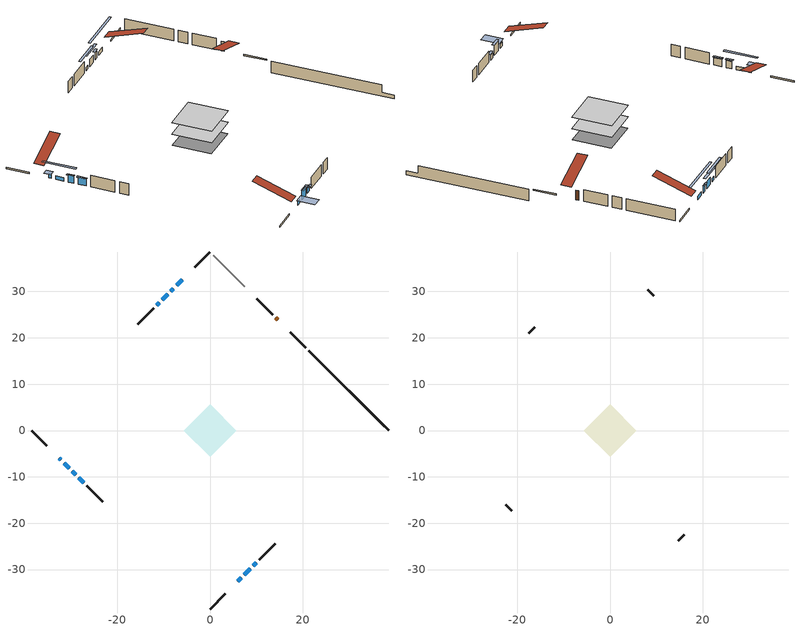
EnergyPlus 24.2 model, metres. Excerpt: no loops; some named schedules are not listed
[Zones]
conditioned space
 floor adiabatic (AdiabaticFloorConstruction): -5.62,0 0,5.62 5.62,0 0,-5.62 z0.92
 floor foundation (Slab1 construction): -5.52,0 0,5.52 5.52,0 0,-5.52 z-1.52
 wall outside (RimJoist1 construction): 0,-38.5 3.25,-35.25 / -38.5,0 -35.25,-3.25 / 0,38.5 -3.25,35.25 / 20.6,17.9 17.35,21.14 z0.92:1.22
 wall outside (AdiabaticWallConstruction 1): 14.6,23.9 14.17,24.33 z0.92:2.95
 wall outside (AdiabaticWallConstruction): -32.5,-6 -32.14,-6.36 / 9.36,-29.14 10.01,-28.49 z0.92:1.99; -6,32.5 -7.22,31.27 / 6,-32.5 6.76,-31.74 / -31.49,-7.01 -30.41,-8.09 / -10.95,27.54 -11.5,27 z0.92:1.68; -7.88,30.62 -8.42,30.08 z0.92:2.45; -9.08,29.42 -10.3,28.2 / -29.75,-8.75 -28.96,-9.54 / -28.3,-10.2 -27.22,-11.27 z0.92:2.44; 7.41,-31.09 8.71,-29.79 z0.92:2.95
 wall outside (Wall1 construction): 10.67,-27.83 14.05,-24.44 / -26.57,-11.93 -23.18,-15.32 / -12.15,26.35 -15.54,22.96 / 13.51,24.99 10.12,28.37 z0.92:3.36
 wall foundation (FoundationWall1 construction): 21.26,17.24,-1.52 21.26,17.24,0.92 36.77,1.72,0.92 36.77,1.72,-0.67 38.5,0,-0.67 38.5,0,-1.52
 wall adiabatic (Wall3 construction): 7.51,30.98 0.66,37.84 z0.92:3.36
 window (WindowConstruction 6): -32.5,-6 -32.14,-6.36 z0.92:1.99
 window (WindowConstruction 8): -6,32.5 -7.22,31.27 z0.92:1.68
 window (WindowConstruction 9): 6,-32.5 6.76,-31.74 z0.92:1.68
 window (WindowConstruction 10): -31.49,-7.01 -30.41,-8.09 z0.92:1.68
 window (WindowConstruction): -7.88,30.62 -8.42,30.08 z0.92:2.44
 window (WindowConstruction 1): -9.08,29.42 -10.3,28.2 z0.92:2.44
 window (WindowConstruction 2): 7.41,-31.08 8.71,-29.79 z0.92:2.95
 window (WindowConstruction 3): 9.36,-29.13 10.01,-28.49 z0.92:1.99
 window (WindowConstruction 4): -29.75,-8.75 -28.96,-9.54 z0.92:2.44
 window (WindowConstruction 5): -28.3,-10.2 -27.22,-11.27 z0.92:2.44
 window (WindowConstruction 7): -10.96,27.54 -11.49,27 z0.92:1.68
 door (Door): 14.6,23.9 14.17,24.33 z0.92:2.95
 ceiling adiabatic (AdiabaticFloorConstruction): 0,-5.62 5.62,0 0,5.62 -5.62,0 z0.92
attic - vented
 floor to conditioned space (Floor1 construction Reversed): -5.62,0 0,5.62 5.62,0 0,-5.62 z3.36
 wall outside (Wall2 construction): 14.71,-23.79 16.01,-22.49 / -22.52,-15.98 -21.22,-17.27 / -16.2,22.3 -17.49,21 / 9.47,29.03 8.17,30.33 z0.92:3.36
 roof outside (Roof1 construction): 5.34,-33.15,3.36 -0.13,-27.68,5.94 -1.57,-29.12,5.94 3.9,-34.6,3.36; -33.15,-5.34,3.36 -27.68,0.13,5.94 -29.12,1.57,5.94 -34.6,-3.9,3.36; -5.34,33.15,3.36 0.13,27.68,5.94 1.57,29.12,5.94 -3.9,34.6,3.36; 15.25,23.24,3.36 9.78,17.77,5.94 11.22,16.33,5.94 16.7,21.8,3.36
shading: -31.82,-6.68 -32.82,-5.68 -33.68,-6.54 -32.68,-7.54 z2.45; -10.17,28.33 -3.06,35.44 -3.35,35.73 -10.46,28.62 z5.84; 7.08,-31.42 5.68,-32.82 8.26,-35.41 9.67,-34 z2.14; -28.54,-9.96 -33.35,-5.15 -33.64,-5.44 -28.83,-10.25 z4.32; -8.56,29.94 -7.74,30.76 -8.03,31.05 -8.85,30.23 z2.65; -11.37,27.12 -8,30.5 -8.29,30.79 -11.67,27.41 z3.96; 8.85,-29.65 7.27,-31.23 7.56,-31.52 9.14,-29.94 z3.15; 10.15,-28.35 9.22,-29.28 9.51,-29.57 10.44,-28.64 z2.19; -28.82,-9.68 -29.89,-8.6 -30.18,-8.9 -29.11,-9.97 z2.65; -27.08,-11.42 -28.44,-10.05 -28.73,-10.35 -27.37,-11.71 z2.65; -13.36,25.14 -9.09,29.41 -9.38,29.7 -13.65,25.43 z4.32
[Building]
Building 1: Terrain=Suburbs
[Site:Location]
Quebec Intl AP_QC: Latitude {deg}=46.8; Longitude {deg}=-71.38; Time Zone {hr}=-5; Elevation {m}=74; Keep Site Location Information=Yes
[Site:GroundTemperature:Shallow]
0.0108218, -2.24938, -2.43038, -1.3578, 2.94801, 7.23376, 10.9493, 13.303, 13.5029, 11.5886, 7.96783, 3.81355
[Site:WaterMainsTemperature]
Calculation Method=Schedule; Temperature Schedule=mains temperature schedule
[Material] Roughness=Rough; Thermal Absorptance=0.9
Name | Thickness {m} | Conductivity {W/m-K} | Density {kg/m3} | Specific Heat {J/kg-K} | Solar Absorptance | Visible Absorptance
asphalt or fiberglass shingles | 0.00635 | 0.162714 | 1121.4 | 1465.45 | 0.4 | 0.4
ceiling loosefill ins | 0.169333 | 0.0480833 | 16.02 | 1046.75 | 0.7 | 0.7
ceiling stud and cavity | 0.1397 | 0.525401 | 65.682 | 1177.47 | 0.7 | 0.7
concrete 4.0 in. | 0.1016 | 1.803125 | 2242.8 | 837.4 | 0.7 | 0.7
concrete 8.0 in. | 0.2032 | 1.803125 | 2242.8 | 837.4 | 0.7 | 0.7
door material | 0.04445 | 0.0451087 | 512.64 | 1214.23 | 0.7 | 0.7
exterior vertical ins | 0.0421978 | 0.029427 | 32.04 | 1214.23 | 0.7 | 0.7
floor covering | 0.0127 | 0.0433444 | 54.468 | 1339.84 | 0.6 | 0.6
floor rigid ins; wall rigid ins 2 | 0.512978 | 0.029427 | 32.04 | 1214.23 | 0.7 | 0.7
floor stud and cavity | 0.1397 | 1.75129 | 37.0049 | 1207.88 | 0.7 | 0.7
furniture material conditioned space 1 | 0.1524 | 0.115458 | 640.8 | 1214.23 | 0.6 | 0.6
gypsum board | 0.0127 | 0.160291 | 801 | 837.4 | 0.6 | 0.6
gypsum board 1 | 0.0127 | 0.160291 | 801 | 837.4 | 0.7 | 0.7
osb sheathing 0.5 in. | 0.0127 | 0.115458 | 512.64 | 1214.23 | 0.7 | 0.7
osb sheathing 0.75 in. | 0.01905 | 0.115458 | 512.64 | 1214.23 | 0.7 | 0.7
osb sheathing 2.0 in. | 0.0508 | 0.115458 | 512.64 | 1214.23 | 0.7 | 0.7
rim joist rigid ins; wall rigid ins | 0.051816 | 0.029427 | 32.04 | 1214.23 | 0.7 | 0.7
rim joist stud and cavity | 0.0508 | 0.0382332 | 125.044 | 1163.47 | 0.6 | 0.6
wall rigid ins 1 | 0.051816 | 0.029427 | 32.04 | 1214.23 | 0.4 | 0.4
wall stud and cavity | 0.1397 | 0.209339 | 139.0536 | 1170.24 | 0.7 | 0.7
wall stud and cavity 1 | 0.0889 | 6.9971 | 50.32683 | 1063.81 | 0.6 | 0.6
wall stud and cavity 2 | 0.1397 | 0.168254 | 139.0536 | 1170.24 | 0.7 | 0.7
wall stud and cavity 3 | 0.0889 | 0.380278 | 52.3479 | 1209.89 | 0.7 | 0.7
wall stud and cavity 4 | 0.0889 | 0.391764 | 83.0341 | 1211.67 | 0.7 | 0.7
wood siding | 0.0254 | 0.102417 | 544.68 | 1172.36 | 0.4 | 0.4
wood siding 1 | 0.00254 | 0.102417 | 544.68 | 1172.36 | 0.4 | 0.4
wood siding 2; wood siding 3; wood siding 4 | 0.0254 | 0.102417 | 544.68 | 1172.36 | 0.7 | 0.7
[WindowMaterial:SimpleGlazingSystem]
Name | U-Factor {W/m2-K} | Solar Heat Gain Coefficient
WindowMaterial | 2.319463 | 0.53
WindowMaterial 1 | 2.16275 | 0.6
WindowMaterial 2 | 1.87204 | 0.39
WindowMaterial 3 | 2.325141 | 0.53
WindowMaterial 4 | 2.41996 | 0.49
WindowMaterial 5 | 2.17922 | 0.59
WindowMaterial 6 | 2.1355 | 0.39
WindowMaterial 7 | 2.43132 | 0.48
WindowMaterial 8 | 2.3064 | 0.54
WindowMaterial 9 | 2.36716 | 0.51
[Construction]
AdiabaticFloorConstruction: floor stud and cavity, floor rigid ins, osb sheathing 0.75 in., floor covering
AdiabaticWallConstruction: wood siding 3, wall rigid ins 2, wall stud and cavity 3, gypsum board
AdiabaticWallConstruction 1: wood siding 4, wall rigid ins 2, wall stud and cavity 3, gypsum board
Door: door material
Floor1 construction Reversed: gypsum board, ceiling stud and cavity, ceiling loosefill ins
FoundationWall1 construction: concrete 8.0 in., gypsum board 1
furniture construction conditioned space 1: furniture material conditioned space 1
PartitionWallConstruction: gypsum board, wall stud and cavity 4, gypsum board
RimJoist1 construction: wood siding 2, rim joist rigid ins, osb sheathing 2.0 in., rim joist stud and cavity
Roof1 construction: asphalt or fiberglass shingles
Slab1 construction: concrete 4.0 in.
Wall1 construction: wood siding, wall rigid ins, osb sheathing 0.5 in., wall stud and cavity, gypsum board
Wall2 construction: wood siding 1, wall stud and cavity 1
Wall3 construction: wall rigid ins 1, osb sheathing 0.5 in., wall stud and cavity 2, gypsum board
WindowConstruction; WindowConstruction 10: WindowMaterial
WindowConstruction 1: WindowMaterial 1
WindowConstruction 2: WindowMaterial 2
WindowConstruction 3: WindowMaterial 3
WindowConstruction 4: WindowMaterial 4
WindowConstruction 5: WindowMaterial 5
WindowConstruction 6: WindowMaterial 6
WindowConstruction 7: WindowMaterial 7
WindowConstruction 8: WindowMaterial 8
WindowConstruction 9: WindowMaterial 9
[Zone] Multiplier=1; Part of Total Floor Area=Yes
Name | Volume {m3}
attic - vented | 26.4615
conditioned space | 321.1
[Space]
Name | Zone | Volume {m3}
attic - vented 1 | attic - vented | 26.4615
conditioned space 1 | conditioned space | 321.1
[ZoneInfiltration:EffectiveLeakageArea]
infil attic - vented 1: Zone or Space=attic - vented 1; Schedule=Always On Discrete; Effective Air Leakage Area {cm2}=2332.43; Stack Coefficient=0.000349002; Wind Coefficient=1.26222e-05
[ZoneMixing]
whole house fan mix: Zone or Space=attic - vented; Schedule=Always On Continuous; Design Flow Rate Calculation Method=Flow/Zone; Design Flow Rate {m3/s}=0; Source Zone or Space=conditioned space
[SurfaceProperty:ExposedFoundationPerimeter]
Slab1: Exposed Perimeter Calculation Method=TotalExposedPerimeter; Total Exposed Perimeter {m}=24.384
[InternalMass] Zone or ZoneList=conditioned space; Space or SpaceList=conditioned space 1
Name | Construction | Surface Area {m2}
furniture mass conditioned space 1 | furniture construction conditioned space 1 | 49.64
partition wall mass | PartitionWallConstruction | 124.1
[Lights]
interior lighting: Zone or ZoneList or Space or SpaceList=conditioned space 1; Schedule=interior lighting schedule; Design Level Calculation Method=LightingLevel; Lighting Level {W}=343.2; Return Air Fraction=0; Fraction Radiant=0.6; Fraction Visible=0.2; Fraction Replaceable=1
[People]
occupants: Zone or ZoneList or Space or SpaceList=conditioned space 1; Number of People Schedule=occupants schedule; Number of People Calculation Method=People; Number of People=3; Fraction Radiant=0.314171; Sensible Heat Fraction=0.56303; Activity Level Schedule=occupants activity schedule; Carbon Dioxide Generation Rate {m3/s-W}=0; Enable ASHRAE 55 Comfort Warnings=No; Mean Radiant Temperature Calculation Type=EnclosureAveraged
[ElectricEquipment] Zone or ZoneList or Space or SpaceList=conditioned space 1; Design Level Calculation Method=EquipmentLevel
Name | Schedule | Design Level {W} | Fraction Latent | Fraction Radiant | Fraction Lost
clothes dryer | clothes dryer schedule | 140.772 | 0.015 | 0.081 | 0.85
clothes washer | clothes washer schedule | 32.1985 | 0.03 | 0.162 | 0.7
cooking range | cooking range schedule | 208.969 | 0.08 | 0.432 | 0.2
dishwasher | dishwasher schedule | 66.8632 | 0.3 | 0.18 | 0.4
fridge | fridge schedule | 72.9452 | 0 | 0.6 | 0
mech vent house fan | mech vent house fan schedule | 7.65 | 0 | 0 | 1
mech vent house fan cfis | mech vent house fan cfis schedule | 0 | 0 | 0 | 0
misc plug loads | misc plug loads schedule | 494.7 | 0.045 | 0.513 | 0.1
whole house fan | Always On Discrete | 0 | 0 | 0 | 1
[OtherEquipment] Zone or ZoneList or Space or SpaceList=conditioned space 1; Design Level Calculation Method=EquipmentLevel
Name | Fuel Type | Schedule | Design Level {W} | Fraction Latent | Fraction Radiant | Fraction Lost
clothes dryer 1 | Electricity | clothes dryer schedule | 0 | 0.015 | 0.081 | 0.85
cooking range 1 | Electricity | cooking range schedule | 0 | 0.08 | 0.432 | 0.2
general water use latent | None | general water use schedule | 59.3978 | 1 | 0 | 0
general water use sensible | None | general water use schedule | -58.539 | 0 | 0.6 | 0
mech vent house fan latent load | None | Always On Discrete | 0 | 1 | 0 | 0
mech vent house fan sensible load | None | Always On Discrete | 0 | 0 | 0 | 0
water heater energy adjustment1 | Electricity | Always On Discrete | 0.01 | 0 | 0 | 1
[ZoneInfiltration:DesignFlowRate] Zone or ZoneList or Space or SpaceList=conditioned space 1; Schedule=Always On Discrete; Design Flow Rate Calculation Method=Flow/Zone; Design Flow Rate {m3/s}=0
infil flow; natural vent flow; whole house fan flow
[ZoneControl:Thermostat]
conditioned space Thermostat: Zone or ZoneList=conditioned space; Control Type Schedule=conditioned space Thermostat Schedule; Control 1=conditioned space temperature setpoint; Temperature Difference Between Cutout And Setpoint {deltaC}=0
[ZoneHVAC:Baseboard:Convective:Electric]
electric baseboard: Availability Schedule=Always On Discrete; Heating Design Capacity {W}=6396.57; Efficiency=1
[Zone equipment]
conditioned space: electric baseboard
[Foundation:Kiva]
Foundation Kiva 1: Initial Indoor Air Temperature {C}=18; Wall Height Above Grade {m}=0.919978; Wall Depth Below Slab {m}=0.2032; Custom Block Material Name 1=exterior vertical ins; Custom Block Depth 1 {m}=2.43998; Custom Block X Position 1 {m}=0.2159; Custom Block Z Position 1 {m}=0
[Foundation:Kiva:Settings]
Soil Conductivity {W/m-K}=0.849921; Soil Density {kg/m3}=1842.3; Soil Specific Heat {J/kg-K}=418.7; Ground Solar Absorptivity=0.9; Ground Thermal Absorptivity=0.9; Ground Surface Roughness {m}=0.03; Far-Field Width {m}=40; Deep-Ground Boundary Condition=ZeroFlux; Deep-Ground Depth {m}=40; Minimum Cell Dimension {m}=0.2; Maximum Cell Growth Coefficient=3; Simulation Timestep=Timestep
[Exterior:Lights]
exterior lighting: Schedule=exterior lighting schedule; Design Level {W}=75.6
[EnergyManagementSystem:GlobalVariable]
infil_program_Qfan
infil_program_Qinf
natural_vent_program_Qnv
natural_vent_program_Qwhf
[EnergyManagementSystem:Sensor]
Name | Output:Variable or Output:Meter Index Key | Output:Variable or Output:Meter
airflow_gain | infil flow | Infiltration Sensible Heat Gain Energy
airflow_gain_1 | natural vent flow | Infiltration Sensible Heat Gain Energy
airflow_gain_2 | whole house fan flow | Infiltration Sensible Heat Gain Energy
airflow_loss | infil flow | Infiltration Sensible Heat Loss Energy
airflow_loss_1 | natural vent flow | Infiltration Sensible Heat Loss Energy
airflow_loss_2 | whole house fan flow | Infiltration Sensible Heat Loss Energy
clg_load_cond |  | Cooling:EnergyTransfer:Zone:CONDITIONED SPACE
clg_sp_s; clg_sp_s_1 | cooling setpoint | Schedule Value
clothes_dryer_exhaust_0_sch_s | clothes dryer exhaust 0 schedule | Schedule Value
conditioned_space_clg_unmet_s | conditioned space | Zone Cooling Setpoint Not Met Time
conditioned_space_htg_unmet_s | conditioned space | Zone Heating Setpoint Not Met Time
cool_season | cooling season schedule | Schedule Value
fridge_tin_s | conditioned space | Zone Mean Air Temperature
htg_load_cond |  | Heating:EnergyTransfer:Zone:CONDITIONED SPACE
htg_sp_s; htg_sp_s_1 | heating setpoint | Schedule Value
ig_ee_conv | clothes dryer | Electric Equipment Convective Heating Energy
ig_ee_conv_2 | cooking range | Electric Equipment Convective Heating Energy
ig_ee_conv_4 | fridge | Electric Equipment Convective Heating Energy
ig_ee_conv_5 | misc plug loads | Electric Equipment Convective Heating Energy
ig_ee_conv_6 | whole house fan | Electric Equipment Convective Heating Energy
ig_ee_rad | clothes dryer | Electric Equipment Radiant Heating Energy
ig_ee_rad_2 | cooking range | Electric Equipment Radiant Heating Energy
ig_ee_rad_4 | fridge | Electric Equipment Radiant Heating Energy
ig_ee_rad_5 | misc plug loads | Electric Equipment Radiant Heating Energy
ig_ee_rad_6 | whole house fan | Electric Equipment Radiant Heating Energy
ig_lgt_conv | interior lighting | Lights Convective Heating Energy
ig_lgt_rad | interior lighting | Lights Radiant Heating Energy
ig_lgt_vis | interior lighting | Lights Visible Radiation Heating Energy
ig_oe_conv | clothes dryer 1 | Other Equipment Convective Heating Energy
ig_oe_conv_1 | cooking range 1 | Other Equipment Convective Heating Energy
ig_oe_conv_2 | general water use latent | Other Equipment Convective Heating Energy
ig_oe_conv_3 | general water use sensible | Other Equipment Convective Heating Energy
ig_oe_conv_4 | water heater energy adjustment1 | Other Equipment Convective Heating Energy
ig_oe_rad | clothes dryer 1 | Other Equipment Radiant Heating Energy
ig_oe_rad_1 | cooking range 1 | Other Equipment Radiant Heating Energy
ig_oe_rad_2 | general water use latent | Other Equipment Radiant Heating Energy
ig_oe_rad_3 | general water use sensible | Other Equipment Radiant Heating Energy
ig_oe_rad_4 | water heater energy adjustment1 | Other Equipment Radiant Heating Energy
ig_ppl_conv | occupants | People Convective Heating Energy
ig_ppl_rad | occupants | People Radiant Heating Energy
im_conv | furniture mass conditioned space 1 | Surface Inside Face Convection Heat Gain Energy
im_conv_1 | partition wall mass | Surface Inside Face Convection Heat Gain Energy
im_ig | furniture mass conditioned space 1 | Surface Inside Face Internal Gains Radiation Heat Gain Energy
im_ig_1 | partition wall mass | Surface Inside Face Internal Gains Radiation Heat Gain Energy
im_lgt | furniture mass conditioned space 1 | Surface Inside Face Lights Radiation Heat Gain Energy
im_lgt_1 | partition wall mass | Surface Inside Face Lights Radiation Heat Gain Energy
im_sol | furniture mass conditioned space 1 | Surface Inside Face Solar Radiation Heat Gain Energy
im_sol_1 | partition wall mass | Surface Inside Face Solar Radiation Heat Gain Energy
im_surf | furniture mass conditioned space 1 | Surface Inside Face Net Surface Thermal Radiation Heat Gain Energy
im_surf_1 | partition wall mass | Surface Inside Face Net Surface Thermal Radiation Heat Gain Energy
mv_conv | mech vent house fan | Electric Equipment Convective Heating Energy
mv_conv_1 | mech vent house fan cfis | Electric Equipment Convective Heating Energy
mv_conv_2 | mech vent house fan latent load | Other Equipment Convective Heating Energy
mv_conv_3 | mech vent house fan sensible load | Other Equipment Convective Heating Energy
mv_rad | mech vent house fan | Electric Equipment Radiant Heating Energy
mv_rad_1 | mech vent house fan cfis | Electric Equipment Radiant Heating Energy
mv_rad_2 | mech vent house fan latent load | Other Equipment Radiant Heating Energy
mv_rad_3 | mech vent house fan sensible load | Other Equipment Radiant Heating Energy
natural_vent_s | natural vent schedule | Schedule Value
out_pb_s |  | Site Outdoor Air Barometric Pressure
out_wt_s |  | Site Outdoor Air Humidity Ratio
site_vw_s |  | Site Wind Speed
ss_back_out | Window1 | Surface Window Shortwave from Zone Back Out Window Heat Transfer Rate
ss_back_out_1 | Window10 | Surface Window Shortwave from Zone Back Out Window Heat Transfer Rate
ss_back_out_10 | Window9 | Surface Window Shortwave from Zone Back Out Window Heat Transfer Rate
ss_back_out_2 | Window11 | Surface Window Shortwave from Zone Back Out Window Heat Transfer Rate
ss_back_out_3 | Window12 | Surface Window Shortwave from Zone Back Out Window Heat Transfer Rate
ss_back_out_4 | Window2 | Surface Window Shortwave from Zone Back Out Window Heat Transfer Rate
ss_back_out_5 | Window3 | Surface Window Shortwave from Zone Back Out Window Heat Transfer Rate
ss_back_out_6 | Window4 | Surface Window Shortwave from Zone Back Out Window Heat Transfer Rate
ss_back_out_7 | Window5 | Surface Window Shortwave from Zone Back Out Window Heat Transfer Rate
ss_back_out_8 | Window6 | Surface Window Shortwave from Zone Back Out Window Heat Transfer Rate
ss_back_out_9 | Window8 | Surface Window Shortwave from Zone Back Out Window Heat Transfer Rate
ss_conv | Door1 | Surface Inside Face Convection Heat Gain Energy
ss_conv_1 | Window1 | Surface Inside Face Convection Heat Gain Energy
ss_conv_10 | Window8 | Surface Inside Face Convection Heat Gain Energy
ss_conv_11 | Window9 | Surface Inside Face Convection Heat Gain Energy
ss_conv_2 | Window10 | Surface Inside Face Convection Heat Gain Energy
ss_conv_3 | Window11 | Surface Inside Face Convection Heat Gain Energy
ss_conv_4 | Window12 | Surface Inside Face Convection Heat Gain Energy
ss_conv_5 | Window2 | Surface Inside Face Convection Heat Gain Energy
ss_conv_6 | Window3 | Surface Inside Face Convection Heat Gain Energy
ss_conv_7 | Window4 | Surface Inside Face Convection Heat Gain Energy
ss_conv_8 | Window5 | Surface Inside Face Convection Heat Gain Energy
ss_conv_9 | Window6 | Surface Inside Face Convection Heat Gain Energy
ss_ig | Door1 | Surface Inside Face Internal Gains Radiation Heat Gain Energy
ss_ig_1 | Window1 | Surface Inside Face Internal Gains Radiation Heat Gain Energy
ss_ig_10 | Window8 | Surface Inside Face Internal Gains Radiation Heat Gain Energy
ss_ig_11 | Window9 | Surface Inside Face Internal Gains Radiation Heat Gain Energy
ss_ig_2 | Window10 | Surface Inside Face Internal Gains Radiation Heat Gain Energy
ss_ig_3 | Window11 | Surface Inside Face Internal Gains Radiation Heat Gain Energy
ss_ig_4 | Window12 | Surface Inside Face Internal Gains Radiation Heat Gain Energy
ss_ig_5 | Window2 | Surface Inside Face Internal Gains Radiation Heat Gain Energy
ss_ig_6 | Window3 | Surface Inside Face Internal Gains Radiation Heat Gain Energy
ss_ig_7 | Window4 | Surface Inside Face Internal Gains Radiation Heat Gain Energy
ss_ig_8 | Window5 | Surface Inside Face Internal Gains Radiation Heat Gain Energy
ss_ig_9 | Window6 | Surface Inside Face Internal Gains Radiation Heat Gain Energy
ss_lgt | Door1 | Surface Inside Face Lights Radiation Heat Gain Energy
ss_sol | Door1 | Surface Inside Face Solar Radiation Heat Gain Energy
ss_surf | Door1 | Surface Inside Face Net Surface Thermal Radiation Heat Gain Energy
ss_surf_1 | Window1 | Surface Inside Face Net Surface Thermal Radiation Heat Gain Energy
ss_surf_10 | Window8 | Surface Inside Face Net Surface Thermal Radiation Heat Gain Energy
ss_surf_11 | Window9 | Surface Inside Face Net Surface Thermal Radiation Heat Gain Energy
ss_surf_2 | Window10 | Surface Inside Face Net Surface Thermal Radiation Heat Gain Energy
ss_surf_3 | Window11 | Surface Inside Face Net Surface Thermal Radiation Heat Gain Energy
ss_surf_4 | Window12 | Surface Inside Face Net Surface Thermal Radiation Heat Gain Energy
ss_surf_5 | Window2 | Surface Inside Face Net Surface Thermal Radiation Heat Gain Energy
ss_surf_6 | Window3 | Surface Inside Face Net Surface Thermal Radiation Heat Gain Energy
ss_surf_7 | Window4 | Surface Inside Face Net Surface Thermal Radiation Heat Gain Energy
ss_surf_8 | Window5 | Surface Inside Face Net Surface Thermal Radiation Heat Gain Energy
ss_surf_9 | Window6 | Surface Inside Face Net Surface Thermal Radiation Heat Gain Energy
ss_trans_in | Window1 | Surface Window Transmitted Solar Radiation Rate
ss_trans_in_1 | Window10 | Surface Window Transmitted Solar Radiation Rate
ss_trans_in_10 | Window9 | Surface Window Transmitted Solar Radiation Rate
ss_trans_in_2 | Window11 | Surface Window Transmitted Solar Radiation Rate
ss_trans_in_3 | Window12 | Surface Window Transmitted Solar Radiation Rate
ss_trans_in_4 | Window2 | Surface Window Transmitted Solar Radiation Rate
ss_trans_in_5 | Window3 | Surface Window Transmitted Solar Radiation Rate
ss_trans_in_6 | Window4 | Surface Window Transmitted Solar Radiation Rate
ss_trans_in_7 | Window5 | Surface Window Transmitted Solar Radiation Rate
ss_trans_in_8 | Window6 | Surface Window Transmitted Solar Radiation Rate
ss_trans_in_9 | Window8 | Surface Window Transmitted Solar Radiation Rate
ss_trans_out | Window1 | Surface Inside Face Initial Transmitted Diffuse Transmitted Out Window Solar Radiation Rate
ss_trans_out_1 | Window10 | Surface Inside Face Initial Transmitted Diffuse Transmitted Out Window Solar Radiation Rate
ss_trans_out_10 | Window9 | Surface Inside Face Initial Transmitted Diffuse Transmitted Out Window Solar Radiation Rate
ss_trans_out_2 | Window11 | Surface Inside Face Initial Transmitted Diffuse Transmitted Out Window Solar Radiation Rate
ss_trans_out_3 | Window12 | Surface Inside Face Initial Transmitted Diffuse Transmitted Out Window Solar Radiation Rate
ss_trans_out_4 | Window2 | Surface Inside Face Initial Transmitted Diffuse Transmitted Out Window Solar Radiation Rate
ss_trans_out_5 | Window3 | Surface Inside Face Initial Transmitted Diffuse Transmitted Out Window Solar Radiation Rate
ss_trans_out_6 | Window4 | Surface Inside Face Initial Transmitted Diffuse Transmitted Out Window Solar Radiation Rate
ss_trans_out_7 | Window5 | Surface Inside Face Initial Transmitted Diffuse Transmitted Out Window Solar Radiation Rate
ss_trans_out_8 | Window6 | Surface Inside Face Initial Transmitted Diffuse Transmitted Out Window Solar Radiation Rate
ss_trans_out_9 | Window8 | Surface Inside Face Initial Transmitted Diffuse Transmitted Out Window Solar Radiation Rate
s_conv | Floor1 | Surface Inside Face Convection Heat Gain Energy
s_conv_1 | FoundationWall1 | Surface Inside Face Convection Heat Gain Energy
s_conv_10 | Wall1:225 | Surface Inside Face Convection Heat Gain Energy
s_conv_11 | Wall1:315 | Surface Inside Face Convection Heat Gain Energy
s_conv_12 | Wall1:45 | Surface Inside Face Convection Heat Gain Energy
s_conv_13 | Wall3 | Surface Inside Face Convection Heat Gain Energy
s_conv_2 | inferred conditioned ceiling | Surface Inside Face Convection Heat Gain Energy
s_conv_3 | inferred conditioned floor | Surface Inside Face Convection Heat Gain Energy
s_conv_4 | RimJoist1:135 | Surface Inside Face Convection Heat Gain Energy
s_conv_5 | RimJoist1:225 | Surface Inside Face Convection Heat Gain Energy
s_conv_6 | RimJoist1:315 | Surface Inside Face Convection Heat Gain Energy
s_conv_7 | RimJoist1:45 | Surface Inside Face Convection Heat Gain Energy
s_conv_8 | Slab1 | Surface Inside Face Convection Heat Gain Energy
s_conv_9 | Wall1:135 | Surface Inside Face Convection Heat Gain Energy
s_ig | Floor1 | Surface Inside Face Internal Gains Radiation Heat Gain Energy
s_ig_1 | FoundationWall1 | Surface Inside Face Internal Gains Radiation Heat Gain Energy
s_ig_10 | Wall1:225 | Surface Inside Face Internal Gains Radiation Heat Gain Energy
s_ig_11 | Wall1:315 | Surface Inside Face Internal Gains Radiation Heat Gain Energy
s_ig_12 | Wall1:45 | Surface Inside Face Internal Gains Radiation Heat Gain Energy
s_ig_13 | Wall3 | Surface Inside Face Internal Gains Radiation Heat Gain Energy
